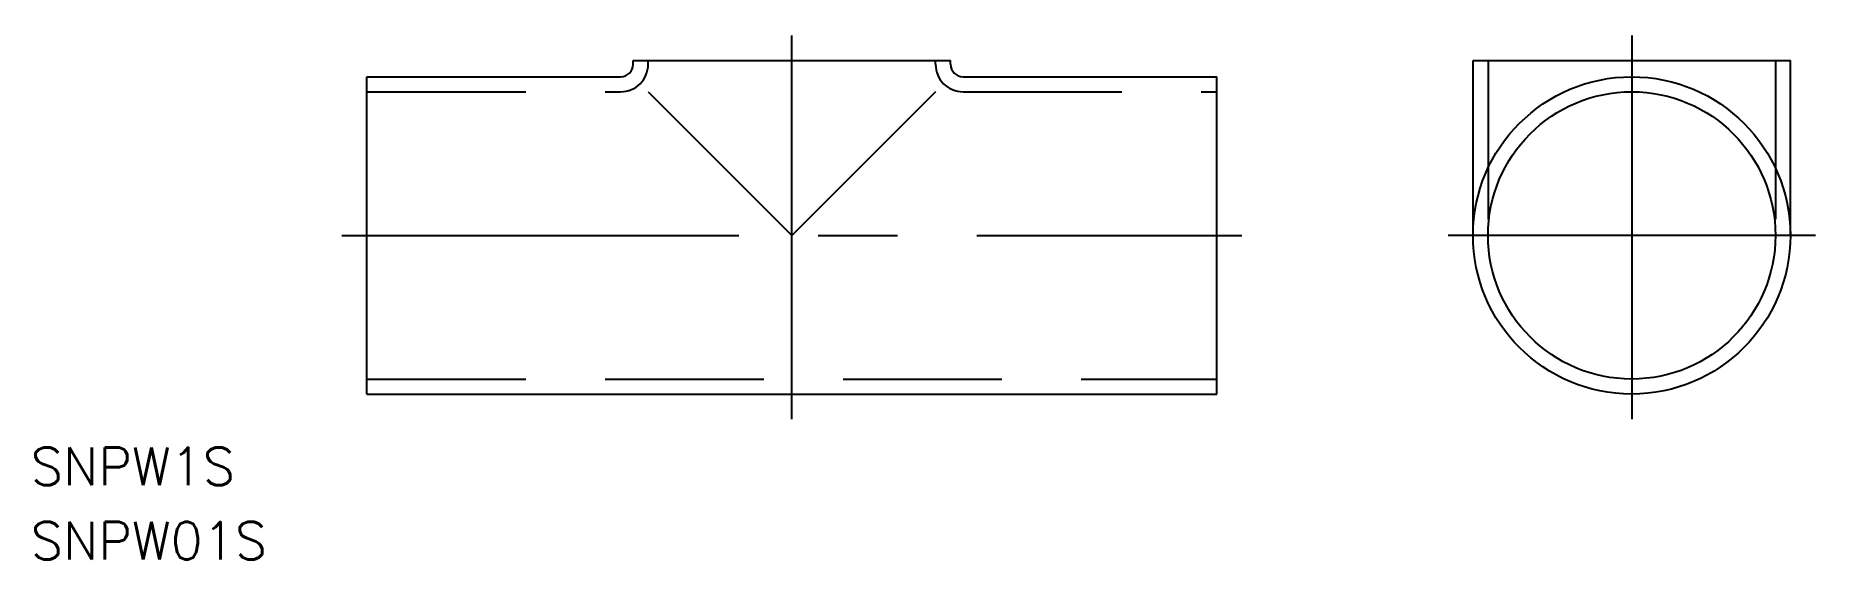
# Model space of a CAD drawing. Extents: x -128 to 15, y -26 to 16.
import ezdxf

# ---------------------------------------------------------------- set-up
doc = ezdxf.new("R2010")
doc.units = 0
doc.linetypes.add('CENTER', pattern=[50.8, 31.75, -6.35, 6.35, -6.35])
doc.linetypes.add('DASHED', pattern=[19.05, 12.7, -6.35])
doc.layers.get('0').update_dxf_attribs({"linetype": 'CONTINUOUS'})
doc.layers.add('CENTER', color=1, linetype='CENTER')
doc.layers.add('外形線', color=7, linetype='CONTINUOUS')
doc.styles.get("Standard").update_dxf_attribs({"font": 'txt.shx', "height": 3, "bigfont": 'bigfont.shx'})

# ---------------------------------------------------------------- blocks, each defined once
blk = doc.blocks.new('*U2')
at = {"color": 7, "linetype": 'CONTINUOUS'}
blk.add_text('SNPW1S', height=3, dxfattribs=at).set_placement((-128.11, -19.99))
blk = doc.blocks.new('*U3')
at = {"color": 7, "linetype": 'CONTINUOUS'}
blk.add_text('SNPW01S', height=3, dxfattribs=at).set_placement((-128.11, -25.94))

msp = doc.modelspace()

# ---------------------------------------------------------------- linework, layer by layer
at = {"color": 7, "linetype": 'CONTINUOUS'}
for p, q in [((-79.91, 14), (-54.51, 14)), ((-12.7, 14), (12.7, 14)), ((-12.7, 0), (-12.7, 14)), ((12.7, 0), (12.7, 14)), ((-101.21, 12.7), (-80.91, 12.7)), ((-101.21, -12.7), (-101.21, 12.7)), ((-78.71, 11.5), (-67.21, 0)), ((-55.71, 11.5), (-67.21, 0)), ((-53.51, 12.7), (-33.21, 12.7)), ((-33.21, -12.7), (-33.21, 12.7)), ((-101.21, -12.7), (-33.21, -12.7))]:
    msp.add_line(p, q, dxfattribs=at)
at = {"color": 3, "linetype": 'DASHED'}
for p, q in [((-78.71, 13.7), (-78.71, 14)), ((-55.71, 13.7), (-55.71, 14)), ((-11.5, 14), (-11.5, 0)), ((11.5, 14), (11.5, 0)), ((-101.21, 11.5), (-80.91, 11.5)), ((-53.51, 11.5), (-33.21, 11.5)), ((-101.21, -11.5), (-33.21, -11.5))]:
    msp.add_line(p, q, dxfattribs=at)
at = {"color": 7, "linetype": 'CONTINUOUS'}
for radius in [12.7, 11.5]:
    msp.add_circle((0, 0), radius, dxfattribs=at)
at = {"color": 3, "linetype": 'DASHED'}
for centre, start, end in [((-80.91, 13.7), 270, 0), ((-53.51, 13.7), 180, 270)]:
    msp.add_arc(centre, 2.2, start, end, dxfattribs=at)
at = {"layer": 'CENTER', "color": 1, "linetype": 'CENTER'}
for p, q in [((-67.21, -14.7), (-67.21, 16)), ((0, 16), (0, -14.7)), ((-103.21, 0), (-31.21, 0)), ((14.7, 0), (-14.7, 0))]:
    msp.add_line(p, q, dxfattribs=at)
at = {"layer": '外形線'}
for p, q in [((-79.91, 13.7), (-79.91, 14)), ((-54.51, 13.7), (-54.51, 14))]:
    msp.add_line(p, q, dxfattribs=at)
for centre, start, end in [((-80.91, 13.7), 270, 0), ((-53.51, 13.7), 180, 270)]:
    msp.add_arc(centre, 1, start, end, dxfattribs=at)

# ---------------------------------------------------------------- block references
at = {"color": 7, "linetype": 'CONTINUOUS'}
for name in ['*U2', '*U3']:
    msp.add_blockref(name, (0, 0), dxfattribs=at)

doc.saveas('drawing.dxf')
